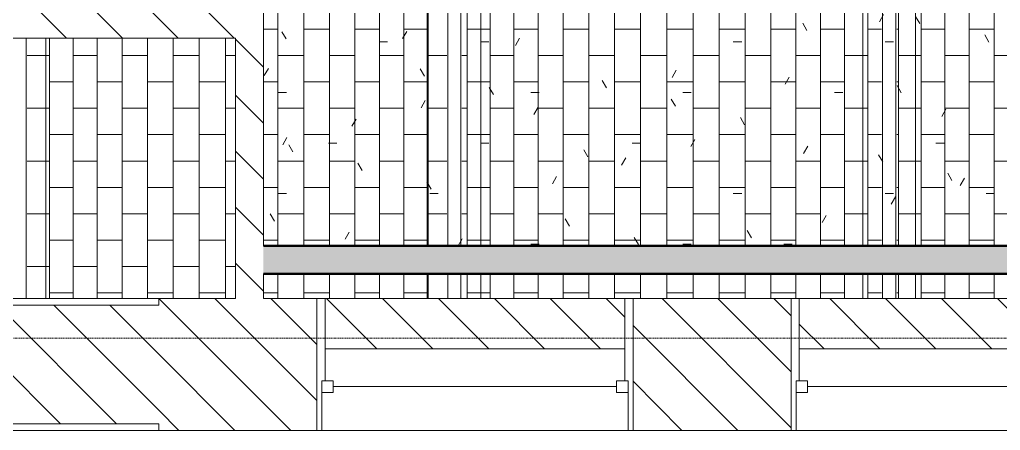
# Model space of a CAD drawing. Header units: inches. Extents: x -956 to 966, y -1111 to 895.
# Drawn here: x 168.1 to 317, y -243.2 to -180.9 of the extents above; entities that cross this region are included whole.
import ezdxf

# ---------------------------------------------------------------- set-up
doc = ezdxf.new("R2010")
doc.units = ezdxf.units.IN
doc.header["$MEASUREMENT"] = 0
doc.linetypes.add('Grid Line 1_4_', pattern=[0.4375, 0.25, -0.0625, 0.0625, -0.0625])
for name, color, linetype, lineweight in [('A-CLNG', 13, 'Continuous', 13), ('A-CLNG-PATT', 13, 'Continuous', 13), ('A-FLOR', 192, 'Continuous', 13), ('A-GLAZ', 151, 'Continuous', 13), ('A-WALL', 113, 'Continuous', 13), ('A-WALL-PATT', 111, 'Continuous', 13), ('I-WALL', 2, 'Continuous', 13), ('S-GRID', 1, 'Continuous', 9)]:
    doc.layers.add(name, color=color, linetype=linetype, lineweight=lineweight)
pattern_1 = [(135, (0, 0), (-4.24264, -4.24264), [])]

# ---------------------------------------------------------------- blocks, each defined once
blk = doc.blocks.new('Double Hung - 48_ x 88_-2956991-7TH FLOOR TELECOM OVERHEAD ROUTING PLAN')
at = {"layer": 'A-GLAZ', "color": 53, "lineweight": 20}
for p, q in [((-22.75, 10), (-24, 10)), ((-22.75, 10), (-22.75, -2.5)), ((22.75, 10), (24, 10)), ((22.75, -2.5), (22.75, 10)), ((-23.25, -2.5), (-21.5, -2.5)), ((-23.25, -4.25), (-23.25, -2.5)), ((-23.25, -2.5), (-22.75, -2.5)), ((-23.25, -2.5), (-23.25, -10)), ((-21.5, -4.25), (-21.5, -2.5)), ((21.5, -4.25), (21.5, -2.5)), ((23.25, -2.5), (21.5, -2.5)), ((22.75, -2.5), (23.25, -2.5)), ((23.25, -4.25), (23.25, -2.5)), ((23.25, -2.5), (23.25, -10)), ((-23.25, -4.25), (-21.5, -4.25)), ((-21.5, -3.375), (21.5, -3.375)), ((23.25, -4.25), (21.5, -4.25)), ((-24, -10), (-23.25, -10)), ((24, -10), (23.25, -10))]:
    blk.add_line(p, q, dxfattribs=at)
blk = doc.blocks.new('FP_1_67-7TH FLOOR TELECOM OVERHEAD ROUTING PLAN')
at = {"layer": 'A-CLNG-PATT', "color": 50}
for p, q in [((227.19, -215.24), (227.19, -94.09)), ((231.04, -215.24), (231.04, -94.09)), ((234.8, -215.24), (234.8, -94.09)), ((238.48, -215.24), (238.48, -94.09)), ((242.04, -215.24), (242.04, -94.09)), ((223.29, -215.24), (223.29, -159.37)), ((219.35, -212.87), (219.35, -178.77)), ((217.15, -182.39), (219.35, -182.39)), ((223.29, -182.39), (227.19, -182.39)), ((231.04, -182.39), (234.8, -182.39)), ((238.48, -182.39), (242.04, -182.39)), ((219.35, -186.39), (223.29, -186.39)), ((227.19, -186.39), (231.04, -186.39)), ((234.8, -186.39), (238.48, -186.39)), ((242.04, -186.39), (242.15, -186.39)), ((242.15, -186.39), (244.99, -186.39)), ((217.15, -190.39), (219.35, -190.39)), ((223.29, -190.39), (227.19, -190.39)), ((231.04, -190.39), (234.8, -190.39)), ((238.48, -190.39), (242.04, -190.39)), ((219.35, -194.39), (223.29, -194.39)), ((227.19, -194.39), (231.04, -194.39)), ((234.8, -194.39), (238.48, -194.39)), ((242.04, -194.39), (242.15, -194.39)), ((242.15, -194.39), (244.99, -194.39)), ((217.15, -198.39), (219.35, -198.39)), ((223.29, -198.39), (227.19, -198.39)), ((231.04, -198.39), (234.8, -198.39)), ((238.48, -198.39), (242.04, -198.39)), ((219.35, -202.39), (223.29, -202.39)), ((227.19, -202.39), (231.04, -202.39)), ((234.8, -202.39), (238.48, -202.39)), ((242.04, -202.39), (242.15, -202.39)), ((242.15, -202.39), (244.99, -202.39)), ((217.15, -206.39), (219.35, -206.39)), ((223.29, -206.39), (227.19, -206.39)), ((231.04, -206.39), (234.8, -206.39)), ((238.48, -206.39), (242.04, -206.39)), ((219.35, -210.39), (223.29, -210.39)), ((227.19, -210.39), (231.04, -210.39)), ((234.8, -210.39), (238.48, -210.39)), ((242.04, -210.39), (242.15, -210.39)), ((242.15, -210.39), (244.99, -210.39)), ((217.15, -214.39), (217.93, -214.39)), ((217.97, -214.39), (219.35, -214.39)), ((219.35, -215.24), (219.35, -212.95)), ((223.29, -214.39), (227.19, -214.39)), ((231.04, -214.39), (234.8, -214.39)), ((238.48, -214.39), (242.04, -214.39))]:
    blk.add_line(p, q, dxfattribs=at)
at = {"layer": 'A-CLNG-PATT', "color": 253}
for p, q in [((184.68, -223.24), (184.68, -183.74)), ((188.26, -223.24), (188.26, -183.74)), ((191.94, -223.24), (191.94, -183.74)), ((195.72, -223.24), (195.72, -183.74)), ((199.57, -223.24), (199.57, -183.74)), ((203.48, -223.24), (203.48, -183.74)), ((207.43, -223.24), (207.43, -183.74)), ((211.4, -223.24), (211.4, -183.74)), ((184.15, -186.39), (184.68, -186.39)), ((188.26, -186.39), (191.94, -186.39)), ((195.72, -186.39), (199.57, -186.39)), ((203.48, -186.39), (207.43, -186.39)), ((211.4, -186.39), (212.9, -186.39)), ((184.68, -190.39), (188.26, -190.39)), ((191.94, -190.39), (195.72, -190.39)), ((199.57, -190.39), (203.48, -190.39)), ((207.43, -190.39), (211.4, -190.39)), ((184.15, -194.39), (184.68, -194.39)), ((188.26, -194.39), (191.94, -194.39)), ((195.72, -194.39), (199.57, -194.39)), ((203.48, -194.39), (207.43, -194.39)), ((211.4, -194.39), (212.9, -194.39)), ((184.68, -198.39), (188.26, -198.39)), ((191.94, -198.39), (195.72, -198.39)), ((199.57, -198.39), (203.48, -198.39)), ((207.43, -198.39), (211.4, -198.39)), ((184.15, -202.39), (184.68, -202.39)), ((188.26, -202.39), (191.94, -202.39)), ((195.72, -202.39), (199.57, -202.39)), ((203.48, -202.39), (207.43, -202.39)), ((211.4, -202.39), (212.9, -202.39)), ((184.68, -206.39), (188.26, -206.39)), ((191.94, -206.39), (195.72, -206.39)), ((199.57, -206.39), (203.48, -206.39)), ((207.43, -206.39), (211.4, -206.39)), ((184.15, -210.39), (184.68, -210.39)), ((188.26, -210.39), (191.94, -210.39)), ((195.72, -210.39), (199.57, -210.39)), ((203.48, -210.39), (207.43, -210.39)), ((211.4, -210.39), (212.9, -210.39)), ((184.68, -214.39), (188.26, -214.39)), ((191.94, -214.39), (195.72, -214.39)), ((199.57, -214.39), (203.48, -214.39)), ((207.43, -214.39), (211.4, -214.39)), ((184.15, -218.39), (184.68, -218.39)), ((188.26, -218.39), (191.94, -218.39)), ((195.72, -218.39), (199.57, -218.39)), ((203.48, -218.39), (207.43, -218.39)), ((211.4, -218.39), (212.9, -218.39)), ((219.35, -223.24), (219.35, -219.49)), ((223.29, -223.24), (223.29, -219.49)), ((227.19, -223.24), (227.19, -219.49)), ((231.04, -223.24), (231.04, -219.49)), ((234.8, -223.24), (234.8, -219.49)), ((238.48, -223.24), (238.48, -219.49)), ((242.04, -223.24), (242.04, -219.49)), ((184.68, -222.39), (188.26, -222.39)), ((191.94, -222.39), (195.72, -222.39)), ((199.57, -222.39), (203.48, -222.39)), ((207.43, -222.39), (211.4, -222.39)), ((217.15, -222.39), (219.35, -222.39)), ((223.29, -222.39), (227.19, -222.39)), ((231.04, -222.39), (234.8, -222.39)), ((238.48, -222.39), (242.04, -222.39))]:
    blk.add_line(p, q, dxfattribs=at)
at = {"layer": 'A-CLNG-PATT', "color": 7}
for p, q in [((181.3, -186.39), (184.15, -186.39)), ((181.3, -194.39), (184.15, -194.39)), ((181.3, -202.39), (184.15, -202.39)), ((181.3, -210.39), (184.15, -210.39)), ((181.3, -218.39), (184.15, -218.39))]:
    blk.add_line(p, q, dxfattribs=at)
blk = doc.blocks.new('FP_1_68-7TH FLOOR TELECOM OVERHEAD ROUTING PLAN')
at = {"layer": 'A-CLNG-PATT', "color": 50}
for p, q in [((274.42, -215.24), (274.42, -66.91)), ((278.4, -215.24), (278.4, -66.02)), ((248.08, -215.24), (248.08, -94.09)), ((251.57, -215.24), (251.57, -94.09)), ((255.18, -215.24), (255.18, -94.09)), ((258.89, -215.24), (258.89, -94.09)), ((290.28, -215.24), (290.28, -125.87)), ((294.17, -215.24), (294.17, -125.87)), ((297.99, -215.24), (297.99, -125.87)), ((301.73, -215.24), (301.73, -125.87)), ((262.68, -215.24), (262.68, -163.17)), ((282.38, -215.24), (282.38, -163.4)), ((286.34, -215.24), (286.34, -163.38)), ((266.55, -215.24), (266.55, -164.39)), ((270.47, -215.24), (270.47, -164.39)), ((305.38, -215.24), (305.38, -164.13)), ((308.92, -215.24), (308.92, -164.11)), ((248.08, -182.39), (250.15, -182.39)), ((250.15, -182.39), (251.57, -182.39)), ((255.18, -182.39), (258.89, -182.39)), ((262.68, -182.39), (266.55, -182.39)), ((270.47, -182.39), (274.42, -182.39)), ((278.4, -182.39), (282.38, -182.39)), ((286.34, -182.39), (290.28, -182.39)), ((294.17, -182.39), (297.99, -182.39)), ((301.73, -182.39), (305.38, -182.39)), ((308.92, -182.39), (310.99, -182.39)), ((247.3, -186.39), (248.08, -186.39)), ((251.57, -186.39), (255.18, -186.39)), ((258.89, -186.39), (262.68, -186.39)), ((266.55, -186.39), (270.47, -186.39)), ((274.42, -186.39), (278.4, -186.39)), ((282.38, -186.39), (286.34, -186.39)), ((290.28, -186.39), (294.17, -186.39)), ((297.99, -186.39), (301.73, -186.39)), ((305.38, -186.39), (308.15, -186.39)), ((308.15, -186.39), (308.92, -186.39)), ((248.08, -190.39), (250.15, -190.39)), ((250.15, -190.39), (251.57, -190.39)), ((255.18, -190.39), (258.89, -190.39)), ((262.68, -190.39), (266.55, -190.39)), ((270.47, -190.39), (274.42, -190.39)), ((278.4, -190.39), (282.38, -190.39)), ((286.34, -190.39), (290.28, -190.39)), ((294.17, -190.39), (297.99, -190.39)), ((301.73, -190.39), (305.38, -190.39)), ((308.92, -190.39), (310.99, -190.39)), ((247.3, -194.39), (248.08, -194.39)), ((251.57, -194.39), (255.18, -194.39)), ((258.89, -194.39), (262.68, -194.39)), ((266.55, -194.39), (270.47, -194.39)), ((274.42, -194.39), (278.4, -194.39)), ((282.38, -194.39), (286.34, -194.39)), ((290.28, -194.39), (294.17, -194.39)), ((297.99, -194.39), (301.73, -194.39)), ((305.38, -194.39), (308.15, -194.39)), ((308.15, -194.39), (308.92, -194.39)), ((248.08, -198.39), (250.15, -198.39)), ((250.15, -198.39), (251.57, -198.39)), ((255.18, -198.39), (258.89, -198.39)), ((262.68, -198.39), (266.55, -198.39)), ((270.47, -198.39), (274.42, -198.39)), ((278.4, -198.39), (282.38, -198.39)), ((286.34, -198.39), (290.28, -198.39)), ((294.17, -198.39), (297.99, -198.39)), ((301.73, -198.39), (305.38, -198.39)), ((308.92, -198.39), (310.99, -198.39)), ((247.3, -202.39), (248.08, -202.39)), ((251.57, -202.39), (255.18, -202.39)), ((258.89, -202.39), (262.68, -202.39)), ((266.55, -202.39), (270.47, -202.39)), ((274.42, -202.39), (278.4, -202.39)), ((282.38, -202.39), (286.34, -202.39)), ((290.28, -202.39), (294.17, -202.39)), ((297.99, -202.39), (301.73, -202.39)), ((305.38, -202.39), (308.15, -202.39)), ((308.15, -202.39), (308.92, -202.39)), ((248.08, -206.39), (250.15, -206.39)), ((250.15, -206.39), (251.57, -206.39)), ((255.18, -206.39), (258.89, -206.39)), ((262.68, -206.39), (266.55, -206.39)), ((270.47, -206.39), (274.42, -206.39)), ((278.4, -206.39), (282.38, -206.39)), ((286.34, -206.39), (290.28, -206.39)), ((294.17, -206.39), (297.99, -206.39)), ((301.73, -206.39), (305.38, -206.39)), ((308.92, -206.39), (310.99, -206.39)), ((247.3, -210.39), (248.08, -210.39)), ((251.57, -210.39), (255.18, -210.39)), ((258.89, -210.39), (262.68, -210.39)), ((266.55, -210.39), (270.47, -210.39)), ((274.42, -210.39), (278.4, -210.39)), ((282.38, -210.39), (286.34, -210.39)), ((290.28, -210.39), (294.17, -210.39)), ((297.99, -210.39), (301.73, -210.39)), ((305.38, -210.39), (308.15, -210.39)), ((308.15, -210.39), (308.92, -210.39)), ((248.08, -214.39), (250.15, -214.39)), ((250.15, -214.39), (251.57, -214.39)), ((255.18, -214.39), (258.89, -214.39)), ((262.68, -214.39), (266.55, -214.39)), ((270.47, -214.39), (274.42, -214.39)), ((278.4, -214.39), (282.38, -214.39)), ((286.34, -214.39), (290.28, -214.39)), ((294.17, -214.39), (297.99, -214.39)), ((301.73, -214.39), (305.38, -214.39)), ((308.92, -214.39), (310.99, -214.39))]:
    blk.add_line(p, q, dxfattribs=at)
at = {"layer": 'A-CLNG-PATT', "color": 7}
for p, q in [((248.08, -223.24), (248.08, -219.49)), ((308.92, -223.24), (308.92, -219.49)), ((248.08, -222.39), (250.15, -222.39)), ((308.92, -222.39), (310.99, -222.39))]:
    blk.add_line(p, q, dxfattribs=at)
at = {"layer": 'A-CLNG-PATT', "color": 253}
for p, q in [((251.57, -223.24), (251.57, -219.49)), ((255.18, -223.24), (255.18, -219.49)), ((258.89, -223.24), (258.89, -219.49)), ((262.68, -223.24), (262.68, -219.49)), ((266.55, -223.24), (266.55, -219.49)), ((270.47, -223.24), (270.47, -219.49)), ((274.42, -223.24), (274.42, -219.49)), ((278.4, -223.24), (278.4, -219.49)), ((282.38, -223.24), (282.38, -219.49)), ((286.34, -223.24), (286.34, -219.49)), ((290.28, -223.24), (290.28, -219.49)), ((294.17, -223.24), (294.17, -219.49)), ((297.99, -223.24), (297.99, -219.49)), ((301.73, -223.24), (301.73, -219.49)), ((305.38, -223.24), (305.38, -219.49)), ((250.15, -222.39), (251.57, -222.39)), ((255.18, -222.39), (258.89, -222.39)), ((262.68, -222.39), (266.55, -222.39)), ((270.47, -222.39), (274.42, -222.39)), ((278.4, -222.39), (282.38, -222.39)), ((286.34, -222.39), (290.28, -222.39)), ((294.17, -222.39), (297.99, -222.39)), ((301.73, -222.39), (305.38, -222.39))]:
    blk.add_line(p, q, dxfattribs=at)
blk = doc.blocks.new('FP_1_69-7TH FLOOR TELECOM OVERHEAD ROUTING PLAN')
at = {"layer": 'A-CLNG-PATT', "color": 50}
for p, q in [((317.03, -215.24), (317.03, -53.24)), ((320.62, -215.24), (320.62, -53.24)), ((324.32, -215.24), (324.32, -53.24)), ((328.1, -215.24), (328.1, -53.24)), ((313.56, -215.24), (313.56, -164.44)), ((313.3, -182.39), (313.56, -182.39)), ((317.03, -182.39), (320.62, -182.39)), ((324.32, -182.39), (328.1, -182.39)), ((313.56, -186.39), (316.15, -186.39)), ((316.15, -186.39), (317.03, -186.39)), ((320.62, -186.39), (324.32, -186.39)), ((328.1, -186.39), (331.96, -186.39)), ((313.3, -190.39), (313.56, -190.39)), ((317.03, -190.39), (320.62, -190.39)), ((324.32, -190.39), (328.1, -190.39)), ((313.56, -194.39), (316.15, -194.39)), ((316.15, -194.39), (317.03, -194.39)), ((320.62, -194.39), (324.32, -194.39)), ((328.1, -194.39), (331.96, -194.39)), ((313.3, -198.39), (313.56, -198.39)), ((317.03, -198.39), (320.62, -198.39)), ((324.32, -198.39), (328.1, -198.39)), ((313.56, -202.39), (316.15, -202.39)), ((316.15, -202.39), (317.03, -202.39)), ((320.62, -202.39), (324.32, -202.39)), ((328.1, -202.39), (331.96, -202.39)), ((313.3, -206.39), (313.56, -206.39)), ((317.03, -206.39), (320.62, -206.39)), ((324.32, -206.39), (328.1, -206.39)), ((313.56, -210.39), (316.15, -210.39)), ((316.15, -210.39), (317.03, -210.39)), ((320.62, -210.39), (324.32, -210.39)), ((328.1, -210.39), (331.96, -210.39)), ((313.3, -214.39), (313.56, -214.39)), ((317.03, -214.39), (320.62, -214.39)), ((324.32, -214.39), (328.1, -214.39))]:
    blk.add_line(p, q, dxfattribs=at)
at = {"layer": 'A-CLNG-PATT', "color": 7}
for p, q in [((313.56, -223.24), (313.56, -219.49)), ((313.3, -222.39), (313.56, -222.39))]:
    blk.add_line(p, q, dxfattribs=at)
at = {"layer": 'A-CLNG-PATT', "color": 253}
for p, q in [((317.03, -223.24), (317.03, -219.49)), ((320.62, -223.24), (320.62, -219.49)), ((324.32, -223.24), (324.32, -219.49)), ((328.1, -223.24), (328.1, -219.49)), ((317.03, -222.39), (320.62, -222.39)), ((324.32, -222.39), (328.1, -222.39))]:
    blk.add_line(p, q, dxfattribs=at)
blk = doc.blocks.new('7th Floor Vault3 - 7th Floor Vault-3165199-7TH FLOOR TELECOM OVERHEAD ROUTING PLAN')
at = {"layer": 'A-CLNG', "color": 10, "lineweight": 9}
for p, q in [((316.15, -53.24), (316.15, -215.24)), ((316.15, -53.24), (316.15, -215.24)), ((242.15, -94.09), (242.15, -215.24)), ((242.15, -94.09), (242.15, -215.24)), ((245.15, -94.09), (245.15, -215.24)), ((247.15, -94.09), (247.15, -215.24)), ((250.15, -94.09), (250.15, -215.24)), ((250.15, -94.09), (250.15, -215.24)), ((308.15, -164.12), (308.15, -215.24)), ((308.15, -164.12), (308.15, -215.24)), ((311.15, -164.1), (311.15, -215.24)), ((313.15, -164.49), (313.15, -215.24)), ((181.15, -223.24), (179.15, -223.24)), ((184.15, -223.24), (181.15, -223.24)), ((184.15, -223.24), (181.15, -223.24)), ((181.15, -223.24), (184.12, -223.24)), ((212.9, -223.24), (184.15, -223.24)), ((226.52, -223.24), (217.15, -223.24)), ((242.15, -223.24), (226.52, -223.24)), ((240.62, -223.24), (242.17, -223.24)), ((245.15, -223.24), (242.15, -223.24)), ((245.15, -223.24), (242.15, -223.24)), ((242.17, -223.24), (245.15, -223.24)), ((247.15, -223.24), (245.15, -223.24)), ((250.15, -223.24), (247.15, -223.24)), ((250.15, -223.24), (247.15, -223.24)), ((247.15, -223.24), (250.12, -223.24)), ((250.12, -223.24), (251.68, -223.24)), ((272.02, -223.24), (250.15, -223.24)), ((298.52, -223.24), (272.02, -223.24)), ((308.15, -223.24), (298.52, -223.24)), ((306.62, -223.24), (308.17, -223.24)), ((311.15, -223.24), (308.15, -223.24)), ((311.15, -223.24), (308.15, -223.24)), ((308.17, -223.24), (311.15, -223.24)), ((313.15, -223.24), (311.15, -223.24)), ((316.15, -223.24), (313.15, -223.24)), ((316.15, -223.24), (313.15, -223.24)), ((313.15, -223.24), (316.12, -223.24)), ((316.12, -223.24), (317.68, -223.24)), ((344.02, -223.24), (316.15, -223.24))]:
    blk.add_line(p, q, dxfattribs=at)
at = {"layer": 'A-CLNG', "color": 254, "lineweight": 9}
for p, q in [((181.15, -183.74), (181.15, -223.24)), ((184.15, -183.74), (184.15, -223.24)), ((242.15, -219.49), (242.15, -223.24)), ((245.15, -219.49), (245.15, -223.24)), ((247.15, -219.49), (247.15, -223.24)), ((250.15, -219.49), (250.15, -223.24)), ((308.15, -219.49), (308.15, -223.24)), ((311.15, -219.49), (311.15, -223.24)), ((313.15, -219.49), (313.15, -223.24)), ((316.15, -219.49), (316.15, -223.24)), ((184.12, -223.24), (185.68, -223.24))]:
    blk.add_line(p, q, dxfattribs=at)
at = {"layer": 'A-CLNG', "color": 9, "lineweight": 9}
for p, q in [((184.15, -183.74), (184.15, -223.24)), ((242.15, -219.49), (242.15, -223.24)), ((250.15, -219.49), (250.15, -223.24)), ((308.15, -219.49), (308.15, -223.24)), ((316.15, -219.49), (316.15, -223.24))]:
    blk.add_line(p, q, dxfattribs=at)
for name in ['FP_1_67-7TH FLOOR TELECOM OVERHEAD ROUTING PLAN', 'FP_1_68-7TH FLOOR TELECOM OVERHEAD ROUTING PLAN', 'FP_1_69-7TH FLOOR TELECOM OVERHEAD ROUTING PLAN']:
    blk.add_blockref(name, (0, 0), dxfattribs=at)

msp = doc.modelspace()

# ---------------------------------------------------------------- hatches: boundary and pattern name
at = {"layer": 'A-CLNG-PATT'}
h = msp.add_hatch(dxfattribs=at)
h.set_pattern_fill('FP1_12', color=253, style=0, pattern_type=2)
h.set_pattern_definition([(0, (0, 0), (30.72, 7.68), [1.267, -21.773, 1.267, -21.773, -122.88]), (0, (0, 0), (30.72, 7.68), [-46.08, 1.267, -44.813, 1.267, -21.773, -53.76]), (0, (0, 0), (30.72, 7.68), [-115.2, 1.267, -14.093, 1.267, -37.133]), (120, (11.52, 3.84), (-22.01108, 22.7643), [1.267, -21.773, 1.267, -21.773, -122.88]), (120, (11.52, 3.84), (-22.01108, 22.7643), [-46.08, 1.267, -44.813, 1.267, -21.773, -53.76]), (120, (11.52, 3.84), (-22.01108, 22.7643), [-115.2, 1.267, -14.093, 1.267, -37.133]), (240, (15.36, 19.2), (-8.70892, -30.4443), [1.267, -21.773, 1.267, -21.773, -122.88]), (240, (15.36, 19.2), (-8.70892, -30.4443), [-46.08, 1.267, -44.813, 1.267, -21.773, -53.76]), (240, (15.36, 19.2), (-8.70892, -30.4443), [-115.2, 1.267, -14.093, 1.267, -37.133])])
h.paths.add_polyline_path([(349.43, -215.24), (349.43, -125.87), (330.9, -125.87), (330.9, -53.24), (271.9, -53.24), (271.9, -120.99), (289.9, -120.99), (289.9, -125.87), (267.02, -125.87), (267.02, -64.87), (133.15, -64.87), (133.15, -179.49), (205.15, -179.49), (205.15, -215.24), (344.21, -215.24)], flags=0)
h.paths.add_polyline_path([(301.15, -164.49), (300.37, -164.39), (299.65, -164.09), (299.03, -163.62), (298.55, -162.99), (298.25, -162.27), (298.15, -161.49), (298.25, -160.72), (298.55, -159.99), (299.03, -159.37), (299.66, -158.89), (300.37, -158.6), (301.15, -158.49), (301.92, -158.6), (302.65, -158.9), (303.27, -159.37), (303.75, -159.99), (304.05, -160.72), (304.15, -161.49), (304.05, -162.27), (303.75, -162.99), (303.27, -163.62), (302.65, -164.09), (301.92, -164.39)], flags=0)
h.paths.add_polyline_path([(253.15, -164.49), (252.37, -164.39), (251.65, -164.09), (251.03, -163.62), (250.55, -162.99), (250.25, -162.27), (250.15, -161.49), (250.25, -160.72), (250.55, -159.99), (251.03, -159.37), (251.65, -158.9), (252.37, -158.6), (253.15, -158.49), (253.92, -158.6), (254.65, -158.9), (255.27, -159.37), (255.75, -159.99), (256.05, -160.72), (256.15, -161.49), (256.05, -162.27), (255.75, -162.99), (255.27, -163.62), (254.65, -164.09), (253.92, -164.39)], flags=0)
h.paths.add_polyline_path([(205.15, -164.49), (204.37, -164.39), (203.65, -164.09), (203.03, -163.62), (202.55, -162.99), (202.25, -162.27), (202.15, -161.49), (202.25, -160.72), (202.55, -159.99), (203.03, -159.37), (203.65, -158.9), (204.37, -158.6), (205.15, -158.49), (205.92, -158.6), (206.65, -158.9), (207.27, -159.37), (207.75, -159.99), (208.05, -160.72), (208.15, -161.49), (208.05, -162.27), (207.75, -162.99), (207.27, -163.62), (206.65, -164.09), (205.92, -164.39)], flags=0)
h.paths.add_polyline_path([(157.15, -164.49), (156.37, -164.39), (155.65, -164.09), (155.03, -163.62), (154.55, -162.99), (154.25, -162.27), (154.15, -161.49), (154.25, -160.72), (154.55, -159.99), (155.03, -159.37), (155.65, -158.9), (156.37, -158.6), (157.15, -158.49), (157.92, -158.6), (158.65, -158.9), (159.27, -159.37), (159.75, -159.99), (160.05, -160.72), (160.15, -161.49), (160.05, -162.27), (159.75, -162.99), (159.27, -163.62), (158.65, -164.09), (157.92, -164.39)], flags=0)
h.paths.add_polyline_path([(157.15, -97.87), (156.37, -97.77), (155.65, -97.47), (155.03, -96.99), (154.55, -96.37), (154.25, -95.65), (154.15, -94.87), (154.26, -94.07), (154.55, -93.37), (155.03, -92.75), (155.65, -92.27), (156.37, -91.97), (157.15, -91.87), (157.92, -91.97), (158.65, -92.27), (159.27, -92.75), (159.75, -93.37), (160.05, -94.09), (160.15, -94.87), (160.05, -95.65), (159.75, -96.37), (159.27, -96.99), (158.65, -97.47), (157.92, -97.77)], flags=0)
h.paths.add_polyline_path([(205.15, -97.87), (204.37, -97.77), (203.65, -97.47), (203.03, -96.99), (202.55, -96.37), (202.25, -95.65), (202.15, -94.87), (202.26, -94.07), (202.55, -93.37), (203.03, -92.75), (203.65, -92.27), (204.37, -91.97), (205.15, -91.87), (205.92, -91.97), (206.65, -92.27), (207.27, -92.75), (207.75, -93.37), (208.05, -94.09), (208.15, -94.87), (208.05, -95.65), (207.75, -96.37), (207.27, -96.99), (206.65, -97.47), (205.92, -97.77)], flags=0)
h.paths.add_polyline_path([(253.15, -97.87), (252.37, -97.77), (251.65, -97.47), (251.03, -96.99), (250.55, -96.37), (250.25, -95.65), (250.15, -94.87), (250.26, -94.07), (250.55, -93.37), (251.03, -92.75), (251.65, -92.27), (252.37, -91.97), (253.15, -91.87), (253.92, -91.97), (254.65, -92.27), (255.27, -92.75), (255.75, -93.37), (256.05, -94.09), (256.15, -94.87), (256.05, -95.65), (255.75, -96.37), (255.27, -96.99), (254.65, -97.47), (253.92, -97.77)], flags=0)
h.paths.add_polyline_path([(301.15, -97.87), (300.37, -97.77), (299.65, -97.47), (299.03, -96.99), (298.55, -96.37), (298.25, -95.65), (298.15, -94.87), (298.26, -94.07), (298.55, -93.37), (299.03, -92.75), (299.66, -92.27), (300.37, -91.97), (301.15, -91.87), (301.92, -91.97), (302.65, -92.27), (303.27, -92.75), (303.75, -93.37), (304.05, -94.09), (304.15, -94.87), (304.05, -95.65), (303.75, -96.37), (303.27, -96.99), (302.65, -97.47), (301.92, -97.77)], flags=0)
at = {"layer": 'A-WALL-PATT', "lineweight": 9}
h = msp.add_hatch(dxfattribs=at)
h.set_pattern_fill('FP1_1', color=9, style=0, pattern_type=2)
h.set_pattern_definition(pattern_1)
h.paths.add_polyline_path([(180.86, -183.74), (200.9, -183.74), (200.9, -179.49), (116.15, -179.49), (116.15, -183.74), (151.16, -183.74)], flags=0)
h = msp.add_hatch(dxfattribs=at)
h.set_pattern_fill('FP1_1', color=9, style=0, pattern_type=2)
h.set_pattern_definition(pattern_1)
h.paths.add_polyline_path([(205.15, -223.24), (205.15, -179.49), (200.9, -179.49), (200.9, -223.24)], flags=0)
at = {"layer": 'A-WALL-PATT'}
msp.add_hatch(color=253, dxfattribs=at).paths.add_polyline_path([(299.66, -219.49), (349.43, -219.49), (349.43, -215.24), (205.15, -215.24), (205.15, -219.49), (269.96, -219.49)], flags=0)
at = {"layer": 'A-WALL-PATT', "lineweight": 9}
h = msp.add_hatch(dxfattribs=at)
h.set_pattern_fill('FP1_1', color=9, style=0, pattern_type=2)
h.set_pattern_definition(pattern_1)
h.paths.add_polyline_path([(633.4, -243.24), (633.4, -223.24), (585.27, -223.24), (585.27, -243.24), (626.36, -243.24)], flags=0)
h.paths.add_polyline_path([(537.27, -243.24), (537.26, -223.24), (513.27, -223.24), (513.27, -243.24)], flags=0)
h.paths.add_polyline_path([(441.27, -243.24), (465.27, -243.24), (465.27, -223.24), (441.27, -223.24), (441.27, -242.59)], flags=0)
h.paths.add_polyline_path([(393.27, -243.24), (393.27, -223.24), (333.27, -223.24), (333.27, -243.24), (388.76, -243.24)], flags=0)
h.paths.add_polyline_path([(261.27, -243.24), (285.27, -243.24), (285.27, -223.24), (261.27, -223.24), (261.27, -242.59)], flags=0)
h.paths.add_polyline_path([(141.27, -243.24), (141.27, -223.24), (125.27, -223.24), (125.27, -243.24)], flags=0)
h.paths.add_polyline_path([(213.27, -243.24), (213.27, -223.24), (189.27, -223.24), (189.27, -243.24)], flags=0)
h = msp.add_hatch(dxfattribs=at)
h.set_pattern_fill('FP1_1', color=9, style=0, pattern_type=2)
h.set_pattern_definition(pattern_1)
h.paths.add_polyline_path([(260.02, -230.87), (260.02, -223.24), (214.52, -223.24), (214.52, -230.87), (240.26, -230.87)], flags=0)
h = msp.add_hatch(dxfattribs=at)
h.set_pattern_fill('FP1_1', color=9, style=0, pattern_type=2)
h.set_pattern_definition(pattern_1)
h.paths.add_polyline_path([(286.52, -230.87), (332.02, -230.87), (332.02, -223.24), (286.52, -223.24)], flags=0)
h = msp.add_hatch(dxfattribs=at)
h.set_pattern_fill('FP1_1', color=9, style=0, pattern_type=2)
h.set_pattern_definition(pattern_1)
h.paths.add_polyline_path([(141.27, -242.24), (189.27, -242.24), (189.27, -224.24), (141.27, -224.24)], flags=0)

# ---------------------------------------------------------------- linework, layer by layer
at = {"layer": 'A-CLNG', "color": 50}
for p, q in [((205.15, -179.49), (205.15, -202.98)), ((205.15, -215.24), (349.43, -215.24))]:
    msp.add_line(p, q, dxfattribs=at)
at = {"layer": 'A-FLOR', "color": 10, "lineweight": 9}
for p, q in [((169.15, -223.24), (167.15, -223.24)), ((172.15, -223.24), (169.15, -223.24)), ((200.9, -223.24), (172.15, -223.24)), ((214.52, -223.24), (205.15, -223.24)), ((230.15, -223.24), (214.52, -223.24)), ((233.15, -223.24), (230.15, -223.24)), ((235.15, -223.24), (233.15, -223.24)), ((238.15, -223.24), (235.15, -223.24)), ((260.02, -223.24), (238.15, -223.24)), ((286.52, -223.24), (260.02, -223.24)), ((296.15, -223.24), (286.52, -223.24)), ((299.15, -223.24), (296.15, -223.24)), ((301.15, -223.24), (299.15, -223.24)), ((304.15, -223.24), (301.15, -223.24)), ((332.02, -223.24), (304.15, -223.24))]:
    msp.add_line(p, q, dxfattribs=at)
at = {"layer": 'A-WALL', "color": 9, "lineweight": 9}
for p, q in [((189.27, -223.24), (141.27, -223.24)), ((214.52, -223.24), (213.27, -223.24)), ((261.27, -223.24), (260.02, -223.24)), ((286.52, -223.24), (285.27, -223.24)), ((141.27, -243.24), (189.27, -243.24)), ((213.27, -243.24), (261.27, -243.24)), ((285.27, -243.24), (333.27, -243.24))]:
    msp.add_line(p, q, dxfattribs=at)
at = {"layer": 'A-WALL', "color": 53, "lineweight": 20}
for p, q in [((189.27, -224.24), (189.27, -223.24)), ((189.27, -223.24), (200.9, -223.24)), ((205.15, -223.24), (213.27, -223.24)), ((213.27, -223.24), (213.27, -243.24)), ((214.52, -230.87), (214.52, -223.24)), ((214.52, -223.24), (260.02, -223.24)), ((260.02, -223.24), (260.02, -230.87)), ((261.27, -243.24), (261.27, -223.24)), ((261.27, -223.24), (285.27, -223.24)), ((285.27, -223.24), (285.27, -243.24)), ((286.52, -230.87), (286.52, -223.24)), ((286.52, -223.24), (332.02, -223.24)), ((141.27, -224.24), (189.27, -224.24)), ((260.02, -230.87), (214.52, -230.87)), ((332.02, -230.87), (286.52, -230.87)), ((189.27, -242.24), (141.27, -242.24)), ((189.27, -243.24), (189.27, -242.24)), ((213.27, -243.24), (189.27, -243.24)), ((285.27, -243.24), (261.27, -243.24))]:
    msp.add_line(p, q, dxfattribs=at)
at = {"layer": 'I-WALL', "color": 53, "lineweight": 20}
for p, q in [((205.15, -179.49), (205.15, -215.24)), ((200.9, -183.74), (116.15, -183.74)), ((200.9, -223.24), (200.9, -183.74)), ((205.15, -219.49), (205.15, -223.24))]:
    msp.add_line(p, q, dxfattribs=at)
at = {"layer": 'I-WALL', "color": 133, "lineweight": 50}
for p, q in [((205.15, -215.24), (349.43, -215.24)), ((349.43, -219.49), (205.15, -219.49))]:
    msp.add_line(p, q, dxfattribs=at)
at = {"layer": 'S-GRID', "linetype": 'Grid Line 1_4_'}
msp.add_line((965.79, -229.24), (-931.82, -229.24), dxfattribs=at)

# ---------------------------------------------------------------- block references
at = {"layer": 'A-CLNG', "color": 10, "lineweight": 9}
msp.add_blockref('7th Floor Vault3 - 7th Floor Vault-3165199-7TH FLOOR TELECOM OVERHEAD ROUTING PLAN', (-12, 0), dxfattribs=at)
at = {"layer": 'A-GLAZ', "color": 9, "lineweight": 9}
for p in [(237.27, -233.24), (309.27, -233.24)]:
    msp.add_blockref('Double Hung - 48_ x 88_-2956991-7TH FLOOR TELECOM OVERHEAD ROUTING PLAN', p, dxfattribs=at)

doc.saveas('drawing.dxf')
